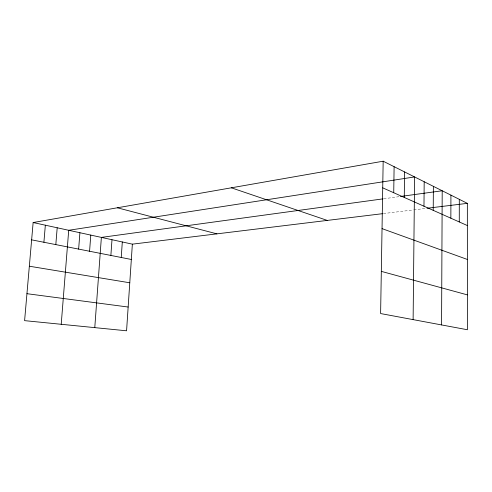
<?xml version="1.0" encoding="UTF-8"?>
<svg xmlns="http://www.w3.org/2000/svg" width="492" height="492" viewBox="0 0 492 492"><rect width="100%" height="100%" fill="white"/><g stroke="black" fill="none" stroke-linecap="round" stroke-linejoin="round"><path stroke-width="0.37" stroke-dasharray="2.46 1.84" d="M383.785 198.756L399.713 196.579M383.446 213.571L413.059 209.967M413.79 209.875L426.293 208.356"/><path stroke-width="0.74" d="M459.276 221.947L459.3 199.328M450.856 218.196L450.924 195.133M441.57 324.929L442.203 190.761L400.47 196.474M433.224 210.342L433.378 186.345M423.975 206.222L424.184 181.739M413.12 319.622L414.59 176.935L68.714 230.287L61.211 324.289M404.264 197.44L404.578 171.923M393.735 192.747L394.11 166.683M383.17 161.204L380.611 313.558L467.4 329.745L467.351 203.356L383.17 161.204L33.142 222.538L24.6 320.643L126.567 330.796L132.36 244.155L382.702 213.663M121.241 257.482L122.311 241.966M110.872 255.44L111.991 239.715M94.778 327.635L101.377 237.402L383.022 198.86M89.575 251.252L90.786 235.096M78.634 249.1L79.907 232.728M55.817 244.604L57.195 227.778M43.905 242.261L45.344 225.195M427.025 208.264L467.351 203.356M26.949 293.693L128.154 307.033M29.342 266.221L129.777 282.783M31.636 239.85L131.333 259.469M33.142 222.538L132.36 244.155M117.336 207.784L216.904 233.86M381.318 271.369L467.388 294.88M231.351 187.809L327.272 220.416M382.038 228.626L467.369 259.456M382.721 187.839L467.357 225.551"/></g></svg>
